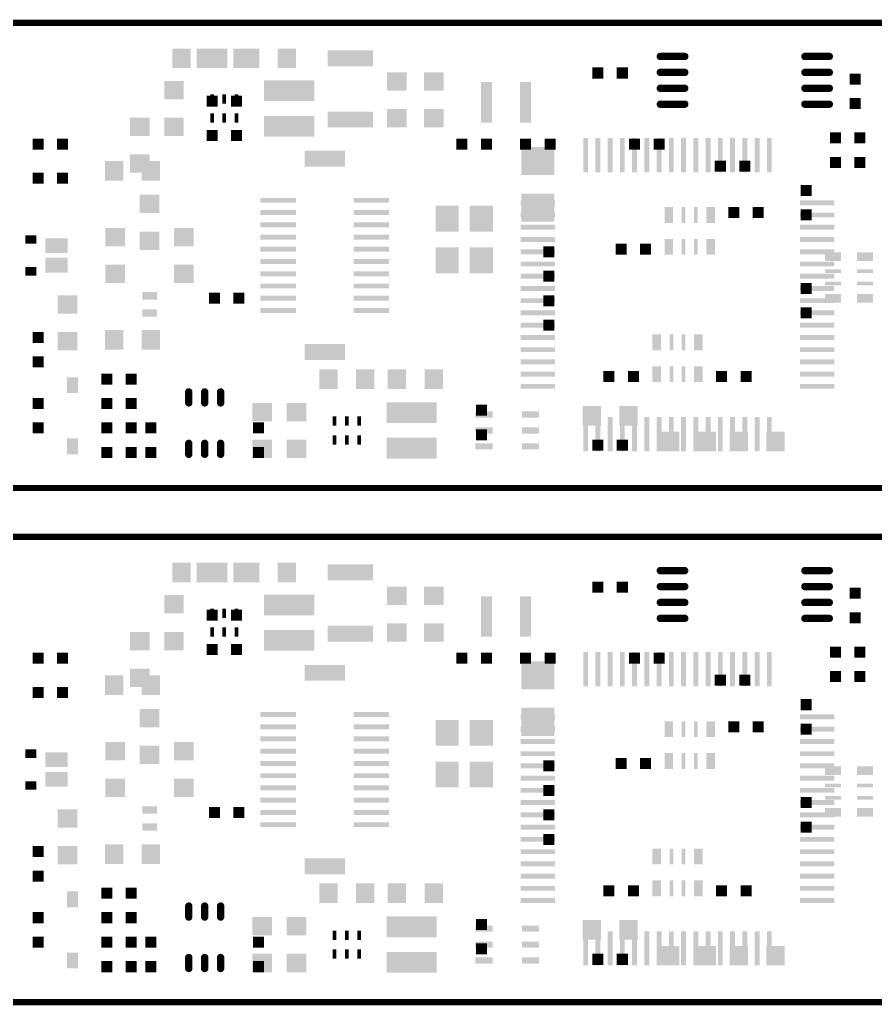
# Model space of a CAD drawing. Header units: inches. Extents: x -27 to 277, y -39 to 189.
# Drawn here: x 165.55 to 200.48, y 85.87 to 126.13 of the extents above; entities that cross this region are included whole.
import ezdxf

# ---------------------------------------------------------------- set-up
doc = ezdxf.new("R2010")
doc.units = ezdxf.units.IN
doc.header["$MEASUREMENT"] = 0
doc.layers.get('0').update_dxf_attribs({"color": 1})
for name, color, linetype in [('11_SPB', 52, 'Continuous'), ('12_SPT', 92, 'Continuous'), ('5_OL', 132, 'Continuous')]:
    doc.layers.add(name, color=color, linetype=linetype)

# ---------------------------------------------------------------- blocks, each defined once
blk = doc.blocks.new('D175RECTANGLE0_15001X0_38001')
blk.add_solid([(-0.075005, -0.190005), (0.075005, -0.190005), (-0.075005, 0.190005), (0.075005, 0.190005)])
blk = doc.blocks.new('D176RECTANGLE2_05001X0_85001')
blk.add_solid([(-1.025005, -0.425005), (1.025005, -0.425005), (-1.025005, 0.425005), (1.025005, 0.425005)])
blk = doc.blocks.new('D180RECTANGLE1_85001X0_65001')
blk.add_solid([(-0.925005, -0.325005), (0.925005, -0.325005), (-0.925005, 0.325005), (0.925005, 0.325005)])
blk = doc.blocks.new('D178OBLONG1_3X0_3', base_point=(0.65, 0.15))
at = {"const_width": 0.15}
blk.add_lwpolyline([(0.15, 0.225, 1), (0.15, 0.075), (1.15, 0.075, 1), (1.15, 0.225), (0.15, 0.225)], format="xyb", dxfattribs=at)
blk = doc.blocks.new('D179RECTANGLE0_8X0_75001')
blk.add_solid([(-0.4, -0.375005), (0.4, -0.375005), (-0.4, 0.375005), (0.4, 0.375005)])
blk = doc.blocks.new('D177SQUARE0_45001X0_45001')
blk.add_solid([(-0.225005, -0.225005), (0.225005, -0.225005), (-0.225005, 0.225005), (0.225005, 0.225005)])
blk = doc.blocks.new('D184RECTANGLE0_75001X0_8')
blk.add_solid([(-0.375005, -0.4), (0.375005, -0.4), (-0.375005, 0.4), (0.375005, 0.4)])
blk = doc.blocks.new('D187RECTANGLE0_45001X1_65001')
blk.add_solid([(-0.225005, -0.825005), (0.225005, -0.825005), (-0.225005, 0.825005), (0.225005, 0.825005)])
blk = doc.blocks.new('D189RECTANGLE0_2X1_4')
blk.add_solid([(-0.1, -0.7), (0.1, -0.7), (-0.1, 0.7), (0.1, 0.7)])
blk = doc.blocks.new('D190RECTANGLE1_4X0_2')
blk.add_solid([(-0.7, -0.1), (0.7, -0.1), (-0.7, 0.1), (0.7, 0.1)])
blk = doc.blocks.new('D194RECTANGLE0_95001X1_05001')
blk.add_solid([(-0.475005, -0.525005), (0.475005, -0.525005), (-0.475005, 0.525005), (0.475005, 0.525005)])
blk = doc.blocks.new('D195RECTANGLE0_7X0_25001')
blk.add_solid([(-0.35, -0.125005), (0.35, -0.125005), (-0.35, 0.125005), (0.35, 0.125005)])
blk = doc.blocks.new('D188OBLONG0_3X0_75001', base_point=(0.15, 0.375))
at = {"const_width": 0.15}
blk.add_lwpolyline([(0.075, 0.15, 1), (0.225, 0.15), (0.225, 0.60001, 1), (0.075, 0.60001), (0.075, 0.15)], format="xyb", dxfattribs=at)
blk = doc.blocks.new('D199RECTANGLE1_45001X0_2')
blk.add_solid([(-0.725005, -0.1), (0.725005, -0.1), (-0.725005, 0.1), (0.725005, 0.1)])
blk = doc.blocks.new('D200RECTANGLE1_65001X0_65001')
blk.add_solid([(-0.825005, -0.325005), (0.825005, -0.325005), (-0.825005, 0.325005), (0.825005, 0.325005)])
blk = doc.blocks.new('D202RECTANGLE0_6X0_3')
blk.add_solid([(-0.3, -0.15), (0.3, -0.15), (-0.3, 0.15), (0.3, 0.15)])
blk = doc.blocks.new('D181RECTANGLE0_65001X0_15001')
blk.add_solid([(-0.325005, -0.075005), (0.325005, -0.075005), (-0.325005, 0.075005), (0.325005, 0.075005)])
blk = doc.blocks.new('D182RECTANGLE0_65001X0_35001')
blk.add_solid([(-0.325005, -0.175005), (0.325005, -0.175005), (-0.325005, 0.175005), (0.325005, 0.175005)])
blk = doc.blocks.new('D206RECTANGLE0_45001X0_35001')
blk.add_solid([(-0.225005, -0.175005), (0.225005, -0.175005), (-0.225005, 0.175005), (0.225005, 0.175005)])
blk = doc.blocks.new('D207RECTANGLE0_15001X0_65001')
blk.add_solid([(-0.075005, -0.325005), (0.075005, -0.325005), (-0.075005, 0.325005), (0.075005, 0.325005)])
blk = doc.blocks.new('D208RECTANGLE0_35001X0_65001')
blk.add_solid([(-0.175005, -0.325005), (0.175005, -0.325005), (-0.175005, 0.325005), (0.175005, 0.325005)])
blk = doc.blocks.new('D192RECTANGLE1_35001X1_15001')
blk.add_solid([(-0.675005, -0.575005), (0.675005, -0.575005), (-0.675005, 0.575005), (0.675005, 0.575005)])
blk = doc.blocks.new('D210RECTANGLE0_45001X0_65001')
blk.add_solid([(-0.225005, -0.325005), (0.225005, -0.325005), (-0.225005, 0.325005), (0.225005, 0.325005)])
blk = doc.blocks.new('D212RECTANGLE0_9X0_6')
blk.add_solid([(-0.45, -0.3), (0.45, -0.3), (-0.45, 0.3), (0.45, 0.3)])

msp = doc.modelspace()

# ---------------------------------------------------------------- linework, layer by layer
at = {"layer": '5_OL', "const_width": 0.254}
for points in [[(249.9995, 121.5009), (249.9995, 125.99924), (158.07944, 125.99924), (158.07944, 123.49988)], [(249.9995, 121.5009), (249.9995, 125.99924), (158.07944, 125.99924), (158.07944, 123.49988)], [(143.10106, 108.30052), (143.10106, 107.00004), (249.9995, 107.00004), (249.9995, 111.50092)], [(143.10106, 108.30052), (143.10106, 107.00004), (249.9995, 107.00004), (249.9995, 111.50092)], [(249.9995, 100.50018), (249.9995, 105.00106), (158.07944, 105.00106), (158.07944, 102.49916)], [(249.9995, 100.50018), (249.9995, 105.00106), (158.07944, 105.00106), (158.07944, 102.49916)], [(143.10106, 87.2998), (143.10106, 85.99932), (249.9995, 85.99932), (249.9995, 90.5002)], [(143.10106, 87.2998), (143.10106, 85.99932), (249.9995, 85.99932), (249.9995, 90.5002)]]:
    msp.add_lwpolyline(points, dxfattribs=at)

# ---------------------------------------------------------------- block references
at = {"layer": '11_SPB'}
for name, p in [('D184RECTANGLE0_75001X0_8', (173.14926, 124.5489)), ('D184RECTANGLE0_75001X0_8', (174.6504, 124.5489)), ('D180RECTANGLE1_85001X0_65001', (179.04968, 124.5489)), ('D178OBLONG1_3X0_3', (192.19926, 124.6251)), ('D178OBLONG1_3X0_3', (198.09968, 124.6251)), ('D177SQUARE0_45001X0_45001', (189.15126, 123.94946)), ('D177SQUARE0_45001X0_45001', (190.14948, 123.94946)), ('D178OBLONG1_3X0_3', (192.19926, 123.97486)), ('D178OBLONG1_3X0_3', (198.09968, 123.97486)), ('D179RECTANGLE0_8X0_75001', (171.84878, 123.25096)), ('D176RECTANGLE2_05001X0_85001', (176.55032, 123.22556)), ('D179RECTANGLE0_8X0_75001', (180.9496, 123.59894)), ('D179RECTANGLE0_8X0_75001', (182.45074, 123.59894)), ('D177SQUARE0_45001X0_45001', (199.64908, 123.70054)), ('D187RECTANGLE0_45001X1_65001', (184.59958, 122.75058)), ('D187RECTANGLE0_45001X1_65001', (186.19978, 122.75058)), ('D178OBLONG1_3X0_3', (192.19926, 123.32462)), ('D178OBLONG1_3X0_3', (198.09968, 123.32462)), ('D175RECTANGLE0_15001X0_38001', (173.40072, 122.8852)), ('D175RECTANGLE0_15001X0_38001', (173.9011, 122.8852)), ('D175RECTANGLE0_15001X0_38001', (174.39894, 122.8852)), ('D178OBLONG1_3X0_3', (192.19926, 122.67438)), ('D178OBLONG1_3X0_3', (198.09968, 122.67438)), ('D177SQUARE0_45001X0_45001', (199.64908, 122.69978)), ('D180RECTANGLE1_85001X0_65001', (179.04968, 122.04954)), ('D179RECTANGLE0_8X0_75001', (180.9496, 122.10034)), ('D179RECTANGLE0_8X0_75001', (182.45074, 122.10034)), ('D179RECTANGLE0_8X0_75001', (170.44924, 121.74982)), ('D179RECTANGLE0_8X0_75001', (171.84878, 121.74982)), ('D175RECTANGLE0_15001X0_38001', (173.40072, 122.11558)), ('D175RECTANGLE0_15001X0_38001', (173.9011, 122.11558)), ('D175RECTANGLE0_15001X0_38001', (174.39894, 122.11558)), ('D176RECTANGLE2_05001X0_85001', (176.55032, 121.77522)), ('D177SQUARE0_45001X0_45001', (183.59882, 121.04878)), ('D177SQUARE0_45001X0_45001', (184.59958, 121.04878)), ('D177SQUARE0_45001X0_45001', (186.19978, 121.04878)), ('D177SQUARE0_45001X0_45001', (187.20054, 121.04878)), ('D189RECTANGLE0_2X1_4', (188.65088, 120.5992)), ('D189RECTANGLE0_2X1_4', (189.15126, 120.5992)), ('D189RECTANGLE0_2X1_4', (189.6491, 120.5992)), ('D189RECTANGLE0_2X1_4', (190.14948, 120.5992)), ('D189RECTANGLE0_2X1_4', (190.64986, 120.5992)), ('D189RECTANGLE0_2X1_4', (191.15024, 120.5992)), ('D189RECTANGLE0_2X1_4', (191.65062, 120.5992)), ('D189RECTANGLE0_2X1_4', (192.151, 120.5992)), ('D189RECTANGLE0_2X1_4', (192.64884, 120.5992)), ('D189RECTANGLE0_2X1_4', (193.14922, 120.5992)), ('D189RECTANGLE0_2X1_4', (193.6496, 120.5992)), ('D189RECTANGLE0_2X1_4', (194.14998, 120.5992)), ('D189RECTANGLE0_2X1_4', (194.65036, 120.5992)), ('D189RECTANGLE0_2X1_4', (195.15074, 120.5992)), ('D189RECTANGLE0_2X1_4', (195.65112, 120.5992)), ('D189RECTANGLE0_2X1_4', (196.14896, 120.5992)), ('D177SQUARE0_45001X0_45001', (198.84898, 121.30024)), ('D177SQUARE0_45001X0_45001', (199.84974, 121.30024)), ('D179RECTANGLE0_8X0_75001', (170.44924, 120.24868)), ('D177SQUARE0_45001X0_45001', (198.84898, 120.29948)), ('D177SQUARE0_45001X0_45001', (199.84974, 120.29948)), ('D190RECTANGLE1_4X0_2', (186.70016, 118.65102)), ('D190RECTANGLE1_4X0_2', (198.09968, 118.65102)), ('D194RECTANGLE0_95001X1_05001', (182.99938, 118.00078)), ('D194RECTANGLE0_95001X1_05001', (184.39892, 118.00078)), ('D190RECTANGLE1_4X0_2', (186.70016, 118.15064)), ('D190RECTANGLE1_4X0_2', (198.09968, 118.15064)), ('D190RECTANGLE1_4X0_2', (186.70016, 117.65026)), ('D190RECTANGLE1_4X0_2', (198.09968, 117.65026)), ('D190RECTANGLE1_4X0_2', (186.70016, 117.14988)), ('D190RECTANGLE1_4X0_2', (198.09968, 117.14988)), ('D194RECTANGLE0_95001X1_05001', (182.99938, 116.29898)), ('D194RECTANGLE0_95001X1_05001', (184.39892, 116.29898)), ('D190RECTANGLE1_4X0_2', (186.70016, 116.6495)), ('D190RECTANGLE1_4X0_2', (198.09968, 116.6495)), ('D190RECTANGLE1_4X0_2', (186.70016, 116.14912)), ('D190RECTANGLE1_4X0_2', (198.09968, 116.14912)), ('D190RECTANGLE1_4X0_2', (186.70016, 115.64874)), ('D190RECTANGLE1_4X0_2', (198.09968, 115.64874)), ('D190RECTANGLE1_4X0_2', (186.70016, 115.1509)), ('D190RECTANGLE1_4X0_2', (198.09968, 115.1509)), ('D190RECTANGLE1_4X0_2', (186.70016, 114.65052)), ('D190RECTANGLE1_4X0_2', (198.09968, 114.65052)), ('D190RECTANGLE1_4X0_2', (186.70016, 114.15014)), ('D190RECTANGLE1_4X0_2', (198.09968, 114.15014)), ('D190RECTANGLE1_4X0_2', (186.70016, 113.64976)), ('D190RECTANGLE1_4X0_2', (198.09968, 113.64976)), ('D190RECTANGLE1_4X0_2', (186.70016, 113.14938)), ('D190RECTANGLE1_4X0_2', (198.09968, 113.14938)), ('D190RECTANGLE1_4X0_2', (186.70016, 112.649)), ('D190RECTANGLE1_4X0_2', (198.09968, 112.649)), ('D190RECTANGLE1_4X0_2', (186.70016, 112.15116)), ('D190RECTANGLE1_4X0_2', (198.09968, 112.15116)), ('D184RECTANGLE0_75001X0_8', (178.15052, 111.45012)), ('D184RECTANGLE0_75001X0_8', (179.64912, 111.45012)), ('D184RECTANGLE0_75001X0_8', (180.9496, 111.45012)), ('D184RECTANGLE0_75001X0_8', (182.45074, 111.45012)), ('D190RECTANGLE1_4X0_2', (186.70016, 111.65078)), ('D190RECTANGLE1_4X0_2', (198.09968, 111.65078)), ('D190RECTANGLE1_4X0_2', (186.70016, 111.1504)), ('D190RECTANGLE1_4X0_2', (198.09968, 111.1504)), ('D188OBLONG0_3X0_75001', (172.45076, 110.70082)), ('D188OBLONG0_3X0_75001', (173.101, 110.70082)), ('D188OBLONG0_3X0_75001', (173.75124, 110.70082)), ('D179RECTANGLE0_8X0_75001', (175.4505, 110.09884)), ('D179RECTANGLE0_8X0_75001', (176.85004, 110.09884)), ('D176RECTANGLE2_05001X0_85001', (181.54904, 110.07598)), ('D175RECTANGLE0_15001X0_38001', (178.39944, 109.73562)), ('D175RECTANGLE0_15001X0_38001', (178.89982, 109.73562)), ('D175RECTANGLE0_15001X0_38001', (179.4002, 109.73562)), ('D195RECTANGLE0_7X0_25001', (184.50052, 109.99978)), ('D195RECTANGLE0_7X0_25001', (186.40044, 109.99978)), ('D189RECTANGLE0_2X1_4', (188.65088, 109.19968)), ('D189RECTANGLE0_2X1_4', (189.15126, 109.19968)), ('D189RECTANGLE0_2X1_4', (189.6491, 109.19968)), ('D189RECTANGLE0_2X1_4', (190.14948, 109.19968)), ('D189RECTANGLE0_2X1_4', (190.64986, 109.19968)), ('D189RECTANGLE0_2X1_4', (191.15024, 109.19968)), ('D189RECTANGLE0_2X1_4', (191.65062, 109.19968)), ('D189RECTANGLE0_2X1_4', (192.151, 109.19968)), ('D189RECTANGLE0_2X1_4', (192.64884, 109.19968)), ('D189RECTANGLE0_2X1_4', (193.14922, 109.19968)), ('D189RECTANGLE0_2X1_4', (193.6496, 109.19968)), ('D189RECTANGLE0_2X1_4', (194.14998, 109.19968)), ('D189RECTANGLE0_2X1_4', (194.65036, 109.19968)), ('D189RECTANGLE0_2X1_4', (195.15074, 109.19968)), ('D189RECTANGLE0_2X1_4', (195.65112, 109.19968)), ('D189RECTANGLE0_2X1_4', (196.14896, 109.19968)), ('D177SQUARE0_45001X0_45001', (170.89882, 109.45114)), ('D175RECTANGLE0_15001X0_38001', (178.39944, 108.966)), ('D175RECTANGLE0_15001X0_38001', (178.89982, 108.966)), ('D175RECTANGLE0_15001X0_38001', (179.4002, 108.966)), ('D195RECTANGLE0_7X0_25001', (184.50052, 109.34954)), ('D195RECTANGLE0_7X0_25001', (186.40044, 109.34954)), ('D188OBLONG0_3X0_75001', (172.45076, 108.60024)), ('D188OBLONG0_3X0_75001', (173.75124, 108.60024)), ('D179RECTANGLE0_8X0_75001', (175.4505, 108.60024)), ('D179RECTANGLE0_8X0_75001', (176.85004, 108.60024)), ('D176RECTANGLE2_05001X0_85001', (181.54904, 108.62564)), ('D195RECTANGLE0_7X0_25001', (184.50052, 108.6993)), ('D195RECTANGLE0_7X0_25001', (186.40044, 108.6993)), ('D177SQUARE0_45001X0_45001', (170.89882, 108.45038)), ('D184RECTANGLE0_75001X0_8', (173.14926, 103.55072)), ('D184RECTANGLE0_75001X0_8', (174.6504, 103.55072)), ('D180RECTANGLE1_85001X0_65001', (179.04968, 103.55072)), ('D178OBLONG1_3X0_3', (192.19926, 103.62438)), ('D178OBLONG1_3X0_3', (198.09968, 103.62438)), ('D177SQUARE0_45001X0_45001', (189.15126, 102.94874)), ('D177SQUARE0_45001X0_45001', (190.14948, 102.94874)), ('D178OBLONG1_3X0_3', (192.19926, 102.97414)), ('D178OBLONG1_3X0_3', (198.09968, 102.97414)), ('D176RECTANGLE2_05001X0_85001', (176.55032, 102.22484)), ('D179RECTANGLE0_8X0_75001', (180.9496, 102.60076)), ('D179RECTANGLE0_8X0_75001', (182.45074, 102.60076)), ('D177SQUARE0_45001X0_45001', (199.64908, 102.69982)), ('D179RECTANGLE0_8X0_75001', (171.84878, 102.25024)), ('D187RECTANGLE0_45001X1_65001', (184.59958, 101.74986)), ('D187RECTANGLE0_45001X1_65001', (186.19978, 101.74986)), ('D178OBLONG1_3X0_3', (192.19926, 102.3239)), ('D178OBLONG1_3X0_3', (198.09968, 102.3239)), ('D175RECTANGLE0_15001X0_38001', (173.40072, 101.88448)), ('D175RECTANGLE0_15001X0_38001', (173.9011, 101.88448)), ('D175RECTANGLE0_15001X0_38001', (174.39894, 101.88448)), ('D177SQUARE0_45001X0_45001', (199.64908, 101.69906)), ('D179RECTANGLE0_8X0_75001', (180.9496, 101.09962)), ('D179RECTANGLE0_8X0_75001', (182.45074, 101.09962)), ('D178OBLONG1_3X0_3', (192.19926, 101.67366)), ('D178OBLONG1_3X0_3', (198.09968, 101.67366)), ('D179RECTANGLE0_8X0_75001', (170.44924, 100.7491)), ('D179RECTANGLE0_8X0_75001', (171.84878, 100.7491)), ('D175RECTANGLE0_15001X0_38001', (173.40072, 101.11486)), ('D175RECTANGLE0_15001X0_38001', (173.9011, 101.11486)), ('D175RECTANGLE0_15001X0_38001', (174.39894, 101.11486)), ('D176RECTANGLE2_05001X0_85001', (176.55032, 100.7745)), ('D180RECTANGLE1_85001X0_65001', (179.04968, 101.04882)), ('D177SQUARE0_45001X0_45001', (183.59882, 100.0506)), ('D177SQUARE0_45001X0_45001', (184.59958, 100.0506)), ('D177SQUARE0_45001X0_45001', (186.19978, 100.0506)), ('D177SQUARE0_45001X0_45001', (187.20054, 100.0506)), ('D189RECTANGLE0_2X1_4', (188.65088, 99.60102)), ('D189RECTANGLE0_2X1_4', (189.15126, 99.60102)), ('D189RECTANGLE0_2X1_4', (189.6491, 99.60102)), ('D189RECTANGLE0_2X1_4', (190.14948, 99.60102)), ('D189RECTANGLE0_2X1_4', (190.64986, 99.60102)), ('D189RECTANGLE0_2X1_4', (191.15024, 99.60102)), ('D189RECTANGLE0_2X1_4', (191.65062, 99.60102)), ('D189RECTANGLE0_2X1_4', (192.151, 99.60102)), ('D189RECTANGLE0_2X1_4', (192.64884, 99.60102)), ('D189RECTANGLE0_2X1_4', (193.14922, 99.60102)), ('D189RECTANGLE0_2X1_4', (193.6496, 99.60102)), ('D189RECTANGLE0_2X1_4', (194.14998, 99.60102)), ('D189RECTANGLE0_2X1_4', (194.65036, 99.60102)), ('D189RECTANGLE0_2X1_4', (195.15074, 99.60102)), ('D189RECTANGLE0_2X1_4', (195.65112, 99.60102)), ('D189RECTANGLE0_2X1_4', (196.14896, 99.60102)), ('D177SQUARE0_45001X0_45001', (198.84898, 100.29952)), ('D177SQUARE0_45001X0_45001', (199.84974, 100.29952)), ('D179RECTANGLE0_8X0_75001', (170.44924, 99.2505)), ('D177SQUARE0_45001X0_45001', (198.84898, 99.29876)), ('D177SQUARE0_45001X0_45001', (199.84974, 99.29876)), ('D194RECTANGLE0_95001X1_05001', (182.99938, 97.00006)), ('D194RECTANGLE0_95001X1_05001', (184.39892, 97.00006)), ('D190RECTANGLE1_4X0_2', (186.70016, 97.6503)), ('D190RECTANGLE1_4X0_2', (198.09968, 97.6503)), ('D190RECTANGLE1_4X0_2', (186.70016, 97.14992)), ('D190RECTANGLE1_4X0_2', (198.09968, 97.14992)), ('D190RECTANGLE1_4X0_2', (186.70016, 96.64954)), ('D190RECTANGLE1_4X0_2', (198.09968, 96.64954)), ('D190RECTANGLE1_4X0_2', (186.70016, 96.14916)), ('D190RECTANGLE1_4X0_2', (198.09968, 96.14916)), ('D194RECTANGLE0_95001X1_05001', (182.99938, 95.3008)), ('D194RECTANGLE0_95001X1_05001', (184.39892, 95.3008)), ('D190RECTANGLE1_4X0_2', (186.70016, 95.64878)), ('D190RECTANGLE1_4X0_2', (198.09968, 95.64878)), ('D190RECTANGLE1_4X0_2', (186.70016, 95.15094)), ('D190RECTANGLE1_4X0_2', (198.09968, 95.15094)), ('D190RECTANGLE1_4X0_2', (186.70016, 94.65056)), ('D190RECTANGLE1_4X0_2', (198.09968, 94.65056)), ('D190RECTANGLE1_4X0_2', (186.70016, 94.15018)), ('D190RECTANGLE1_4X0_2', (198.09968, 94.15018)), ('D190RECTANGLE1_4X0_2', (186.70016, 93.6498)), ('D190RECTANGLE1_4X0_2', (198.09968, 93.6498)), ('D190RECTANGLE1_4X0_2', (186.70016, 93.14942)), ('D190RECTANGLE1_4X0_2', (198.09968, 93.14942)), ('D190RECTANGLE1_4X0_2', (186.70016, 92.64904)), ('D190RECTANGLE1_4X0_2', (198.09968, 92.64904)), ('D190RECTANGLE1_4X0_2', (186.70016, 92.14866)), ('D190RECTANGLE1_4X0_2', (198.09968, 92.14866)), ('D190RECTANGLE1_4X0_2', (186.70016, 91.65082)), ('D190RECTANGLE1_4X0_2', (198.09968, 91.65082)), ('D190RECTANGLE1_4X0_2', (186.70016, 91.15044)), ('D190RECTANGLE1_4X0_2', (198.09968, 91.15044)), ('D184RECTANGLE0_75001X0_8', (178.15052, 90.4494)), ('D184RECTANGLE0_75001X0_8', (179.64912, 90.4494)), ('D184RECTANGLE0_75001X0_8', (180.9496, 90.4494)), ('D184RECTANGLE0_75001X0_8', (182.45074, 90.4494)), ('D190RECTANGLE1_4X0_2', (186.70016, 90.65006)), ('D190RECTANGLE1_4X0_2', (198.09968, 90.65006)), ('D190RECTANGLE1_4X0_2', (186.70016, 90.14968)), ('D190RECTANGLE1_4X0_2', (198.09968, 90.14968)), ('D188OBLONG0_3X0_75001', (172.45076, 89.7001)), ('D188OBLONG0_3X0_75001', (173.101, 89.7001)), ('D188OBLONG0_3X0_75001', (173.75124, 89.7001)), ('D179RECTANGLE0_8X0_75001', (175.4505, 89.10066)), ('D179RECTANGLE0_8X0_75001', (176.85004, 89.10066)), ('D176RECTANGLE2_05001X0_85001', (181.54904, 89.07526)), ('D195RECTANGLE0_7X0_25001', (184.50052, 88.99906)), ('D195RECTANGLE0_7X0_25001', (186.40044, 88.99906)), ('D177SQUARE0_45001X0_45001', (170.89882, 88.45042)), ('D175RECTANGLE0_15001X0_38001', (178.39944, 88.7349)), ('D175RECTANGLE0_15001X0_38001', (178.89982, 88.7349)), ('D175RECTANGLE0_15001X0_38001', (179.4002, 88.7349)), ('D189RECTANGLE0_2X1_4', (188.65088, 88.19896)), ('D189RECTANGLE0_2X1_4', (189.15126, 88.19896)), ('D189RECTANGLE0_2X1_4', (189.6491, 88.19896)), ('D189RECTANGLE0_2X1_4', (190.14948, 88.19896)), ('D189RECTANGLE0_2X1_4', (190.64986, 88.19896)), ('D189RECTANGLE0_2X1_4', (191.15024, 88.19896)), ('D189RECTANGLE0_2X1_4', (191.65062, 88.19896)), ('D189RECTANGLE0_2X1_4', (192.151, 88.19896)), ('D189RECTANGLE0_2X1_4', (192.64884, 88.19896)), ('D189RECTANGLE0_2X1_4', (193.14922, 88.19896)), ('D189RECTANGLE0_2X1_4', (193.6496, 88.19896)), ('D189RECTANGLE0_2X1_4', (194.14998, 88.19896)), ('D189RECTANGLE0_2X1_4', (194.65036, 88.19896)), ('D189RECTANGLE0_2X1_4', (195.15074, 88.19896)), ('D189RECTANGLE0_2X1_4', (195.65112, 88.19896)), ('D189RECTANGLE0_2X1_4', (196.14896, 88.19896)), ('D195RECTANGLE0_7X0_25001', (184.50052, 88.34882)), ('D195RECTANGLE0_7X0_25001', (186.40044, 88.34882)), ('D188OBLONG0_3X0_75001', (172.45076, 87.59952)), ('D188OBLONG0_3X0_75001', (173.75124, 87.59952)), ('D179RECTANGLE0_8X0_75001', (175.4505, 87.59952)), ('D179RECTANGLE0_8X0_75001', (176.85004, 87.59952)), ('D175RECTANGLE0_15001X0_38001', (178.39944, 87.96528)), ('D175RECTANGLE0_15001X0_38001', (178.89982, 87.96528)), ('D175RECTANGLE0_15001X0_38001', (179.4002, 87.96528)), ('D176RECTANGLE2_05001X0_85001', (181.54904, 87.62492)), ('D195RECTANGLE0_7X0_25001', (184.50052, 87.70112)), ('D195RECTANGLE0_7X0_25001', (186.40044, 87.70112)), ('D177SQUARE0_45001X0_45001', (170.89882, 87.44966))]:
    msp.add_blockref(name, p, dxfattribs=at)
at = {"layer": '12_SPT'}
for name, p in [('D184RECTANGLE0_75001X0_8', (172.15104, 124.5489)), ('D184RECTANGLE0_75001X0_8', (173.64964, 124.5489)), ('D184RECTANGLE0_75001X0_8', (174.95012, 124.5489)), ('D184RECTANGLE0_75001X0_8', (176.45126, 124.5489)), ('D177SQUARE0_45001X0_45001', (173.40072, 122.79884)), ('D177SQUARE0_45001X0_45001', (174.39894, 122.79884)), ('D177SQUARE0_45001X0_45001', (173.40072, 121.3993)), ('D177SQUARE0_45001X0_45001', (174.39894, 121.3993)), ('D177SQUARE0_45001X0_45001', (166.29888, 121.04878)), ('D177SQUARE0_45001X0_45001', (167.29964, 121.04878)), ('D177SQUARE0_45001X0_45001', (190.64986, 121.04878)), ('D177SQUARE0_45001X0_45001', (191.65062, 121.04878)), ('D200RECTANGLE1_65001X0_65001', (178.00066, 120.44934)), ('D192RECTANGLE1_35001X1_15001', (186.70016, 120.35282)), ('D177SQUARE0_45001X0_45001', (194.14998, 120.14962)), ('D177SQUARE0_45001X0_45001', (195.15074, 120.14962)), ('D184RECTANGLE0_75001X0_8', (169.40022, 119.94896)), ('D184RECTANGLE0_75001X0_8', (170.89882, 119.94896)), ('D177SQUARE0_45001X0_45001', (166.29888, 119.64924)), ('D177SQUARE0_45001X0_45001', (167.29964, 119.64924)), ('D177SQUARE0_45001X0_45001', (197.6501, 119.14886)), ('D179RECTANGLE0_8X0_75001', (170.85056, 118.60022)), ('D199RECTANGLE1_45001X0_2', (176.10074, 118.75008)), ('D199RECTANGLE1_45001X0_2', (179.90058, 118.75008)), ('D192RECTANGLE1_35001X1_15001', (186.70016, 118.44782)), ('D199RECTANGLE1_45001X0_2', (176.10074, 118.2497)), ('D199RECTANGLE1_45001X0_2', (179.90058, 118.2497)), ('D208RECTANGLE0_35001X0_65001', (192.0494, 118.15064)), ('D207RECTANGLE0_15001X0_65001', (192.64884, 118.15064)), ('D207RECTANGLE0_15001X0_65001', (193.14922, 118.15064)), ('D208RECTANGLE0_35001X0_65001', (193.7512, 118.15064)), ('D177SQUARE0_45001X0_45001', (194.70116, 118.2497)), ('D177SQUARE0_45001X0_45001', (195.69938, 118.2497)), ('D177SQUARE0_45001X0_45001', (197.6501, 118.15064)), ('D179RECTANGLE0_8X0_75001', (169.45102, 117.24894)), ('D179RECTANGLE0_8X0_75001', (172.2501, 117.24894)), ('D199RECTANGLE1_45001X0_2', (176.10074, 117.74932)), ('D199RECTANGLE1_45001X0_2', (179.90058, 117.74932)), ('D206RECTANGLE0_45001X0_35001', (165.99916, 117.14988)), ('D212RECTANGLE0_9X0_6', (167.05072, 116.90096)), ('D179RECTANGLE0_8X0_75001', (170.85056, 117.09908)), ('D199RECTANGLE1_45001X0_2', (176.10074, 117.24894)), ('D199RECTANGLE1_45001X0_2', (179.90058, 117.24894)), ('D208RECTANGLE0_35001X0_65001', (192.0494, 116.85016)), ('D207RECTANGLE0_15001X0_65001', (192.64884, 116.85016)), ('D207RECTANGLE0_15001X0_65001', (193.14922, 116.85016)), ('D208RECTANGLE0_35001X0_65001', (193.7512, 116.85016)), ('D199RECTANGLE1_45001X0_2', (176.10074, 116.7511)), ('D199RECTANGLE1_45001X0_2', (179.90058, 116.7511)), ('D177SQUARE0_45001X0_45001', (187.14974, 116.6495)), ('D177SQUARE0_45001X0_45001', (190.10122, 116.7511)), ('D177SQUARE0_45001X0_45001', (191.09944, 116.7511)), ('D212RECTANGLE0_9X0_6', (167.05072, 116.10086)), ('D199RECTANGLE1_45001X0_2', (176.10074, 116.25072)), ('D199RECTANGLE1_45001X0_2', (179.90058, 116.25072)), ('D182RECTANGLE0_65001X0_35001', (198.74992, 116.44884)), ('D182RECTANGLE0_65001X0_35001', (200.0504, 116.44884)), ('D206RECTANGLE0_45001X0_35001', (165.99916, 115.8494)), ('D179RECTANGLE0_8X0_75001', (169.45102, 115.75034)), ('D179RECTANGLE0_8X0_75001', (172.2501, 115.75034)), ('D199RECTANGLE1_45001X0_2', (176.10074, 115.75034)), ('D199RECTANGLE1_45001X0_2', (179.90058, 115.75034)), ('D177SQUARE0_45001X0_45001', (187.14974, 115.64874)), ('D181RECTANGLE0_65001X0_15001', (198.74992, 115.8494)), ('D181RECTANGLE0_65001X0_15001', (200.0504, 115.8494)), ('D199RECTANGLE1_45001X0_2', (176.10074, 115.24996)), ('D199RECTANGLE1_45001X0_2', (179.90058, 115.24996)), ('D177SQUARE0_45001X0_45001', (197.6501, 115.1509)), ('D181RECTANGLE0_65001X0_15001', (198.74992, 115.34902)), ('D181RECTANGLE0_65001X0_15001', (200.0504, 115.34902)), ('D179RECTANGLE0_8X0_75001', (167.5003, 114.50066)), ('D202RECTANGLE0_6X0_3', (170.85056, 114.84864)), ('D177SQUARE0_45001X0_45001', (173.49978, 114.74958)), ('D177SQUARE0_45001X0_45001', (174.50054, 114.74958)), ('D199RECTANGLE1_45001X0_2', (176.10074, 114.74958)), ('D199RECTANGLE1_45001X0_2', (179.90058, 114.74958)), ('D177SQUARE0_45001X0_45001', (187.14974, 114.65052)), ('D182RECTANGLE0_65001X0_35001', (198.74992, 114.74958)), ('D182RECTANGLE0_65001X0_35001', (200.0504, 114.74958)), ('D199RECTANGLE1_45001X0_2', (176.10074, 114.2492)), ('D199RECTANGLE1_45001X0_2', (179.90058, 114.2492)), ('D177SQUARE0_45001X0_45001', (197.6501, 114.15014)), ('D202RECTANGLE0_6X0_3', (170.85056, 114.15014)), ('D177SQUARE0_45001X0_45001', (187.14974, 113.64976)), ('D177SQUARE0_45001X0_45001', (166.29888, 113.14938)), ('D179RECTANGLE0_8X0_75001', (167.5003, 112.99952)), ('D184RECTANGLE0_75001X0_8', (169.40022, 113.05032)), ('D184RECTANGLE0_75001X0_8', (170.89882, 113.05032)), ('D208RECTANGLE0_35001X0_65001', (191.54902, 112.94872)), ('D207RECTANGLE0_15001X0_65001', (192.151, 112.94872)), ('D207RECTANGLE0_15001X0_65001', (192.64884, 112.94872)), ('D208RECTANGLE0_35001X0_65001', (193.25082, 112.94872)), ('D200RECTANGLE1_65001X0_65001', (178.00066, 112.54994)), ('D177SQUARE0_45001X0_45001', (166.29888, 112.15116)), ('D208RECTANGLE0_35001X0_65001', (191.54902, 111.65078)), ('D207RECTANGLE0_15001X0_65001', (192.151, 111.65078)), ('D207RECTANGLE0_15001X0_65001', (192.64884, 111.65078)), ('D208RECTANGLE0_35001X0_65001', (193.25082, 111.65078)), ('D210RECTANGLE0_45001X0_65001', (167.70096, 111.19866)), ('D177SQUARE0_45001X0_45001', (169.1005, 111.45012)), ('D177SQUARE0_45001X0_45001', (170.10126, 111.45012)), ('D177SQUARE0_45001X0_45001', (189.60084, 111.54918)), ('D177SQUARE0_45001X0_45001', (190.59906, 111.54918)), ('D177SQUARE0_45001X0_45001', (194.20078, 111.54918)), ('D177SQUARE0_45001X0_45001', (195.199, 111.54918)), ('D188OBLONG0_3X0_75001', (172.45076, 110.70082)), ('D188OBLONG0_3X0_75001', (173.101, 110.70082)), ('D188OBLONG0_3X0_75001', (173.75124, 110.70082)), ('D177SQUARE0_45001X0_45001', (166.29888, 110.44936)), ('D177SQUARE0_45001X0_45001', (169.1005, 110.44936)), ('D177SQUARE0_45001X0_45001', (170.10126, 110.44936)), ('D177SQUARE0_45001X0_45001', (184.39892, 110.17504)), ('D184RECTANGLE0_75001X0_8', (188.8998, 109.94898)), ('D184RECTANGLE0_75001X0_8', (190.40094, 109.94898)), ('D177SQUARE0_45001X0_45001', (166.29888, 109.45114)), ('D177SQUARE0_45001X0_45001', (169.1005, 109.45114)), ('D177SQUARE0_45001X0_45001', (170.10126, 109.45114)), ('D177SQUARE0_45001X0_45001', (175.30064, 109.45114)), ('D177SQUARE0_45001X0_45001', (184.39892, 109.17428)), ('D184RECTANGLE0_75001X0_8', (192.1002, 108.89996)), ('D184RECTANGLE0_75001X0_8', (193.5988, 108.89996)), ('D184RECTANGLE0_75001X0_8', (194.89928, 108.89996)), ('D184RECTANGLE0_75001X0_8', (196.40042, 108.89996)), ('D210RECTANGLE0_45001X0_65001', (167.70096, 108.6993)), ('D188OBLONG0_3X0_75001', (172.45076, 108.60024)), ('D188OBLONG0_3X0_75001', (173.101, 108.60024)), ('D188OBLONG0_3X0_75001', (173.75124, 108.60024)), ('D177SQUARE0_45001X0_45001', (189.15126, 108.7501)), ('D177SQUARE0_45001X0_45001', (190.14948, 108.7501)), ('D177SQUARE0_45001X0_45001', (169.1005, 108.45038)), ('D177SQUARE0_45001X0_45001', (170.10126, 108.45038)), ('D177SQUARE0_45001X0_45001', (175.30064, 108.45038)), ('D184RECTANGLE0_75001X0_8', (172.15104, 103.55072)), ('D184RECTANGLE0_75001X0_8', (173.64964, 103.55072)), ('D184RECTANGLE0_75001X0_8', (174.95012, 103.55072)), ('D184RECTANGLE0_75001X0_8', (176.45126, 103.55072)), ('D177SQUARE0_45001X0_45001', (173.40072, 101.80066)), ('D177SQUARE0_45001X0_45001', (174.39894, 101.80066)), ('D177SQUARE0_45001X0_45001', (166.29888, 100.0506)), ('D177SQUARE0_45001X0_45001', (167.29964, 100.0506)), ('D177SQUARE0_45001X0_45001', (173.40072, 100.40112)), ('D177SQUARE0_45001X0_45001', (174.39894, 100.40112)), ('D177SQUARE0_45001X0_45001', (190.64986, 100.0506)), ('D177SQUARE0_45001X0_45001', (191.65062, 100.0506)), ('D192RECTANGLE1_35001X1_15001', (186.70016, 99.3521)), ('D200RECTANGLE1_65001X0_65001', (178.00066, 99.45116)), ('D184RECTANGLE0_75001X0_8', (169.40022, 98.95078)), ('D184RECTANGLE0_75001X0_8', (170.89882, 98.95078)), ('D177SQUARE0_45001X0_45001', (194.14998, 99.1489)), ('D177SQUARE0_45001X0_45001', (195.15074, 99.1489)), ('D177SQUARE0_45001X0_45001', (166.29888, 98.65106)), ('D177SQUARE0_45001X0_45001', (167.29964, 98.65106)), ('D177SQUARE0_45001X0_45001', (197.6501, 98.15068)), ('D179RECTANGLE0_8X0_75001', (170.85056, 97.5995)), ('D199RECTANGLE1_45001X0_2', (176.10074, 97.74936)), ('D199RECTANGLE1_45001X0_2', (179.90058, 97.74936)), ('D192RECTANGLE1_35001X1_15001', (186.70016, 97.4471)), ('D208RECTANGLE0_35001X0_65001', (192.0494, 97.14992)), ('D207RECTANGLE0_15001X0_65001', (192.64884, 97.14992)), ('D207RECTANGLE0_15001X0_65001', (193.14922, 97.14992)), ('D208RECTANGLE0_35001X0_65001', (193.7512, 97.14992)), ('D177SQUARE0_45001X0_45001', (194.70116, 97.24898)), ('D177SQUARE0_45001X0_45001', (195.69938, 97.24898)), ('D199RECTANGLE1_45001X0_2', (176.10074, 97.24898)), ('D199RECTANGLE1_45001X0_2', (179.90058, 97.24898)), ('D177SQUARE0_45001X0_45001', (197.6501, 97.14992)), ('D179RECTANGLE0_8X0_75001', (169.45102, 96.25076)), ('D179RECTANGLE0_8X0_75001', (172.2501, 96.25076)), ('D199RECTANGLE1_45001X0_2', (176.10074, 96.75114)), ('D199RECTANGLE1_45001X0_2', (179.90058, 96.75114)), ('D206RECTANGLE0_45001X0_35001', (165.99916, 96.14916)), ('D179RECTANGLE0_8X0_75001', (170.85056, 96.1009)), ('D199RECTANGLE1_45001X0_2', (176.10074, 96.25076)), ('D199RECTANGLE1_45001X0_2', (179.90058, 96.25076)), ('D212RECTANGLE0_9X0_6', (167.05072, 95.90024)), ('D199RECTANGLE1_45001X0_2', (176.10074, 95.75038)), ('D199RECTANGLE1_45001X0_2', (179.90058, 95.75038)), ('D177SQUARE0_45001X0_45001', (187.14974, 95.64878)), ('D177SQUARE0_45001X0_45001', (190.10122, 95.75038)), ('D177SQUARE0_45001X0_45001', (191.09944, 95.75038)), ('D208RECTANGLE0_35001X0_65001', (192.0494, 95.84944)), ('D207RECTANGLE0_15001X0_65001', (192.64884, 95.84944)), ('D207RECTANGLE0_15001X0_65001', (193.14922, 95.84944)), ('D208RECTANGLE0_35001X0_65001', (193.7512, 95.84944)), ('D182RECTANGLE0_65001X0_35001', (198.74992, 95.45066)), ('D182RECTANGLE0_65001X0_35001', (200.0504, 95.45066)), ('D206RECTANGLE0_45001X0_35001', (165.99916, 94.84868)), ('D212RECTANGLE0_9X0_6', (167.05072, 95.10014)), ('D179RECTANGLE0_8X0_75001', (169.45102, 94.74962)), ('D179RECTANGLE0_8X0_75001', (172.2501, 94.74962)), ('D199RECTANGLE1_45001X0_2', (176.10074, 95.25)), ('D199RECTANGLE1_45001X0_2', (179.90058, 95.25)), ('D199RECTANGLE1_45001X0_2', (176.10074, 94.74962)), ('D199RECTANGLE1_45001X0_2', (179.90058, 94.74962)), ('D177SQUARE0_45001X0_45001', (187.14974, 94.65056)), ('D181RECTANGLE0_65001X0_15001', (198.74992, 94.84868)), ('D181RECTANGLE0_65001X0_15001', (200.0504, 94.84868)), ('D199RECTANGLE1_45001X0_2', (176.10074, 94.24924)), ('D199RECTANGLE1_45001X0_2', (179.90058, 94.24924)), ('D177SQUARE0_45001X0_45001', (197.6501, 94.15018)), ('D181RECTANGLE0_65001X0_15001', (198.74992, 94.35084)), ('D181RECTANGLE0_65001X0_15001', (200.0504, 94.35084)), ('D179RECTANGLE0_8X0_75001', (167.5003, 93.49994)), ('D202RECTANGLE0_6X0_3', (170.85056, 93.85046)), ('D177SQUARE0_45001X0_45001', (173.49978, 93.74886)), ('D177SQUARE0_45001X0_45001', (174.50054, 93.74886)), ('D199RECTANGLE1_45001X0_2', (176.10074, 93.74886)), ('D199RECTANGLE1_45001X0_2', (179.90058, 93.74886)), ('D177SQUARE0_45001X0_45001', (187.14974, 93.6498)), ('D182RECTANGLE0_65001X0_35001', (198.74992, 93.74886)), ('D182RECTANGLE0_65001X0_35001', (200.0504, 93.74886)), ('D202RECTANGLE0_6X0_3', (170.85056, 93.14942)), ('D199RECTANGLE1_45001X0_2', (176.10074, 93.25102)), ('D199RECTANGLE1_45001X0_2', (179.90058, 93.25102)), ('D177SQUARE0_45001X0_45001', (197.6501, 93.14942)), ('D177SQUARE0_45001X0_45001', (187.14974, 92.64904)), ('D177SQUARE0_45001X0_45001', (166.29888, 92.14866)), ('D179RECTANGLE0_8X0_75001', (167.5003, 91.9988)), ('D184RECTANGLE0_75001X0_8', (169.40022, 92.0496)), ('D184RECTANGLE0_75001X0_8', (170.89882, 92.0496)), ('D208RECTANGLE0_35001X0_65001', (191.54902, 91.95054)), ('D207RECTANGLE0_15001X0_65001', (192.151, 91.95054)), ('D207RECTANGLE0_15001X0_65001', (192.64884, 91.95054)), ('D208RECTANGLE0_35001X0_65001', (193.25082, 91.95054)), ('D200RECTANGLE1_65001X0_65001', (178.00066, 91.54922)), ('D177SQUARE0_45001X0_45001', (166.29888, 91.15044)), ('D208RECTANGLE0_35001X0_65001', (191.54902, 90.65006)), ('D207RECTANGLE0_15001X0_65001', (192.151, 90.65006)), ('D207RECTANGLE0_15001X0_65001', (192.64884, 90.65006)), ('D208RECTANGLE0_35001X0_65001', (193.25082, 90.65006)), ('D177SQUARE0_45001X0_45001', (169.1005, 90.4494)), ('D177SQUARE0_45001X0_45001', (170.10126, 90.4494)), ('D177SQUARE0_45001X0_45001', (189.60084, 90.551)), ('D177SQUARE0_45001X0_45001', (190.59906, 90.551)), ('D177SQUARE0_45001X0_45001', (194.20078, 90.551)), ('D177SQUARE0_45001X0_45001', (195.199, 90.551)), ('D210RECTANGLE0_45001X0_65001', (167.70096, 90.20048)), ('D188OBLONG0_3X0_75001', (172.45076, 89.7001)), ('D188OBLONG0_3X0_75001', (173.101, 89.7001)), ('D188OBLONG0_3X0_75001', (173.75124, 89.7001)), ('D177SQUARE0_45001X0_45001', (166.29888, 89.45118)), ('D177SQUARE0_45001X0_45001', (169.1005, 89.45118)), ('D177SQUARE0_45001X0_45001', (170.10126, 89.45118)), ('D177SQUARE0_45001X0_45001', (184.39892, 89.17432)), ('D184RECTANGLE0_75001X0_8', (188.8998, 88.9508)), ('D184RECTANGLE0_75001X0_8', (190.40094, 88.9508)), ('D177SQUARE0_45001X0_45001', (166.29888, 88.45042)), ('D177SQUARE0_45001X0_45001', (169.1005, 88.45042)), ('D177SQUARE0_45001X0_45001', (170.10126, 88.45042)), ('D177SQUARE0_45001X0_45001', (175.30064, 88.45042)), ('D177SQUARE0_45001X0_45001', (184.39892, 88.1761)), ('D184RECTANGLE0_75001X0_8', (192.1002, 87.89924)), ('D184RECTANGLE0_75001X0_8', (193.5988, 87.89924)), ('D184RECTANGLE0_75001X0_8', (194.89928, 87.89924)), ('D184RECTANGLE0_75001X0_8', (196.40042, 87.89924)), ('D210RECTANGLE0_45001X0_65001', (167.70096, 87.70112)), ('D188OBLONG0_3X0_75001', (172.45076, 87.59952)), ('D188OBLONG0_3X0_75001', (173.101, 87.59952)), ('D188OBLONG0_3X0_75001', (173.75124, 87.59952)), ('D177SQUARE0_45001X0_45001', (189.15126, 87.74938)), ('D177SQUARE0_45001X0_45001', (190.14948, 87.74938)), ('D177SQUARE0_45001X0_45001', (169.1005, 87.44966)), ('D177SQUARE0_45001X0_45001', (170.10126, 87.44966)), ('D177SQUARE0_45001X0_45001', (175.30064, 87.44966))]:
    msp.add_blockref(name, p, dxfattribs=at)

doc.saveas('drawing.dxf')
